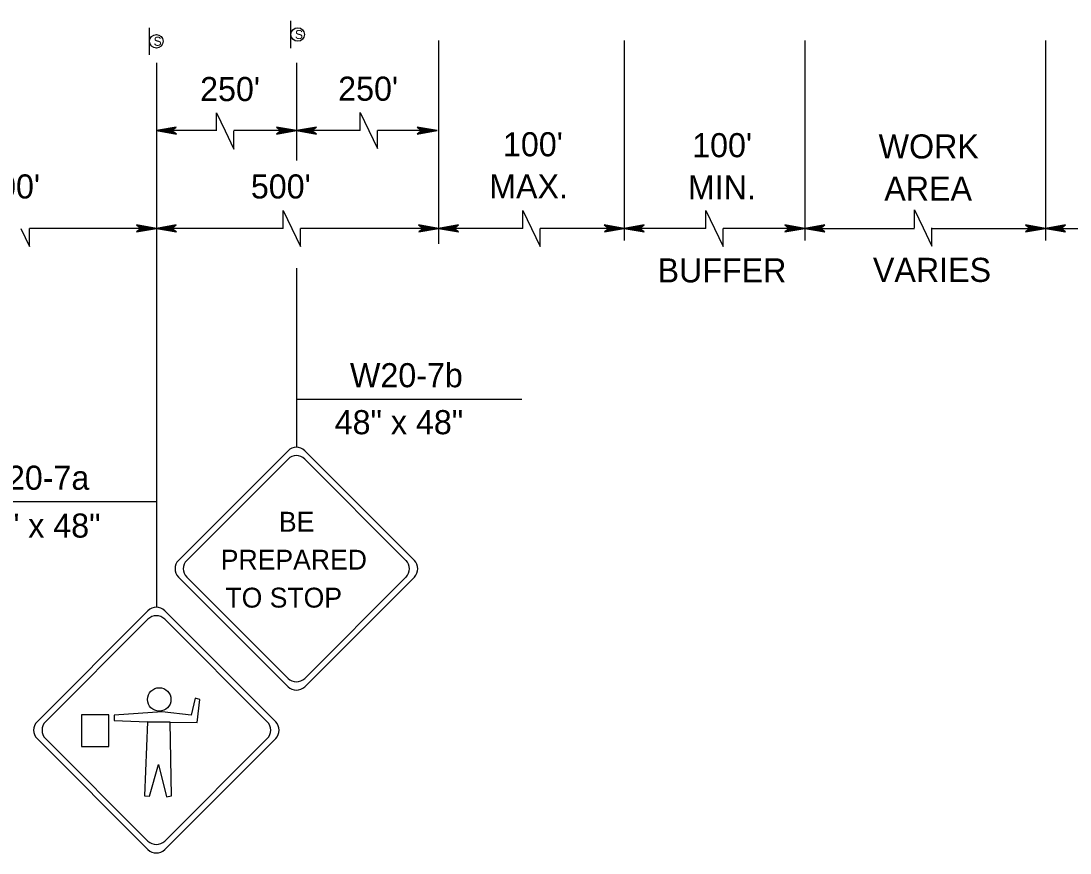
# Model space of a CAD drawing. Extents: x 499945 to 500993, y 499985 to 500645.
# Drawn here: x 500311.6 to 500485.8, y 500177.1 to 500315.2 of the extents above; entities that cross this region are included whole.
import ezdxf

# ---------------------------------------------------------------- set-up
doc = ezdxf.new("R2010")
doc.units = 0
for name, color, linetype in [('1', 7, 'Continuous'), ('24', 7, 'Continuous'), ('39', 7, 'Continuous'), ('56', 7, 'Continuous'), ('60', 7, 'Continuous')]:
    doc.layers.add(name, color=color, linetype=linetype)

msp = doc.modelspace()

# ---------------------------------------------------------------- linework, layer by layer
at = {"layer": '1'}
for p, q in [((500380.97, 500312.02), (500380.97, 500278.26)), ((500411.81, 500312.02), (500411.81, 500278.81)), ((500441.79, 500312.02), (500441.79, 500278.81)), ((500481.76, 500312.02), (500481.76, 500278.81)), ((500334.09, 500308.29), (500334.09, 500217.91)), ((500357.35, 500308.29), (500357.35, 500292.07)), ((500344.09, 500296.99), (500344.09, 500299.99)), ((500344.09, 500299.99), (500345.53, 500296.99)), ((500367.94, 500297.08), (500367.94, 500300.08)), ((500367.94, 500300.08), (500369.38, 500297.08)), ((500344.09, 500297.04), (500334.09, 500297.04)), ((500345.53, 500296.99), (500346.97, 500293.99)), ((500357.35, 500297.04), (500346.97, 500297.04)), ((500346.97, 500293.99), (500346.97, 500296.99)), ((500367.94, 500297.04), (500357.35, 500297.04)), ((500369.38, 500297.08), (500370.82, 500294.08)), ((500370.82, 500294.08), (500370.82, 500297.08)), ((500380.71, 500297.04), (500370.82, 500297.04)), ((500355.13, 500280.81), (500355.13, 500283.81)), ((500355.13, 500283.81), (500356.57, 500280.81)), ((500394.95, 500280.81), (500394.95, 500283.81)), ((500394.95, 500283.81), (500396.39, 500280.81)), ((500425.36, 500280.81), (500425.36, 500283.81)), ((500425.36, 500283.81), (500426.8, 500280.81)), ((500460.01, 500280.89), (500460.01, 500283.89)), ((500460.01, 500283.89), (500461.45, 500280.89)), ((500311.61, 500280.81), (500313.05, 500277.82)), ((500313.05, 500277.82), (500313.05, 500280.81)), ((500334.09, 500280.81), (500313.05, 500280.81)), ((500355.13, 500280.81), (500334.09, 500280.81)), ((500356.57, 500280.81), (500358.02, 500277.82)), ((500358.02, 500277.82), (500358.02, 500280.81)), ((500380.97, 500280.81), (500358.02, 500280.81)), ((500394.95, 500280.81), (500380.97, 500280.81)), ((500396.39, 500280.81), (500397.83, 500277.82)), ((500397.83, 500277.82), (500397.83, 500280.81)), ((500411.81, 500280.81), (500397.83, 500280.81)), ((500425.36, 500280.81), (500411.81, 500280.81)), ((500426.8, 500280.81), (500428.24, 500277.82)), ((500428.24, 500277.82), (500428.24, 500280.81)), ((500441.79, 500280.81), (500428.24, 500280.81)), ((500441.79, 500280.81), (500460.01, 500280.81)), ((500461.45, 500280.89), (500462.9, 500277.89)), ((500462.9, 500277.89), (500462.9, 500280.89)), ((500462.9, 500280.81), (500481.76, 500280.81)), ((500481.76, 500280.81), (500495.2, 500280.81)), ((500357.35, 500274.19), (500357.35, 500244.47)), ((500357.35, 500252.47), (500394.81, 500252.47)), ((500297.55, 500235.45), (500334.02, 500235.45))]:
    msp.add_line(p, q, dxfattribs=at)
at = {"layer": '24'}
for points in [[(500334.09, 500297.04), (500337.42, 500296.45), (500336.62, 500297.04), (500337.4, 500297.62), (500334.09, 500297.04), (500334.31, 500297.05), (500337.32, 500296.5), (500336.56, 500297.05), (500337.26, 500297.58), (500334.43, 500297.06), (500334.54, 500297.04), (500337.12, 500296.58), (500336.54, 500297.05), (500337.14, 500297.5), (500334.59, 500297.04), (500334.7, 500297.06), (500336.96, 500296.65), (500336.52, 500297.04), (500336.97, 500297.45), (500335.02, 500297.06), (500335.21, 500297.06), (500336.79, 500296.74), (500336.48, 500297.03), (500336.81, 500297.36), (500335.24, 500297.04), (500335.42, 500297.03), (500336.61, 500296.83), (500336.38, 500297.06), (500336.63, 500297.29), (500335.59, 500297.04), (500335.75, 500297.03), (500336.47, 500296.89), (500336.35, 500297.05), (500336.54, 500297.23), (500335.84, 500297.04), (500336.3, 500296.93), (500336.24, 500297.06), (500336.44, 500297.19), (500335.96, 500297.06), (500336.26, 500296.98), (500336.13, 500297.08), (500336.28, 500297.14), (500336.13, 500297.05), (500336.21, 500297.03)], [(500357.35, 500297.04), (500354.03, 500297.63), (500354.82, 500297.04), (500354.04, 500296.46), (500357.35, 500297.04), (500357.13, 500297.04), (500354.12, 500297.59), (500354.88, 500297.04), (500354.18, 500296.51), (500357.01, 500297.03), (500356.9, 500297.04), (500354.32, 500297.5), (500354.9, 500297.04), (500354.3, 500296.58), (500356.85, 500297.04), (500356.74, 500297.03), (500354.48, 500297.43), (500354.92, 500297.04), (500354.48, 500296.64), (500356.42, 500297.03), (500356.23, 500297.03), (500354.65, 500297.35), (500354.96, 500297.05), (500354.63, 500296.72), (500356.2, 500297.04), (500356.02, 500297.05), (500354.83, 500297.26), (500355.06, 500297.03), (500354.81, 500296.8), (500355.86, 500297.04), (500355.69, 500297.06), (500354.98, 500297.2), (500355.09, 500297.04), (500354.9, 500296.86), (500355.6, 500297.04), (500355.14, 500297.15), (500355.2, 500297.03), (500355, 500296.9), (500355.48, 500297.03), (500355.18, 500297.1), (500355.31, 500297), (500355.16, 500296.94), (500355.31, 500297.04), (500355.23, 500297.05)], [(500357.35, 500297.04), (500360.67, 500296.45), (500359.88, 500297.04), (500360.66, 500297.62), (500357.35, 500297.04), (500357.57, 500297.05), (500360.58, 500296.5), (500359.82, 500297.05), (500360.52, 500297.58), (500357.69, 500297.06), (500357.8, 500297.04), (500360.38, 500296.58), (500359.8, 500297.05), (500360.4, 500297.5), (500357.85, 500297.04), (500357.96, 500297.06), (500360.22, 500296.65), (500359.78, 500297.04), (500360.22, 500297.45), (500358.28, 500297.06), (500358.47, 500297.06), (500360.05, 500296.74), (500359.74, 500297.03), (500360.07, 500297.36), (500358.5, 500297.04), (500358.68, 500297.03), (500359.87, 500296.83), (500359.64, 500297.06), (500359.89, 500297.29), (500358.84, 500297.04), (500359.01, 500297.03), (500359.72, 500296.89), (500359.61, 500297.05), (500359.8, 500297.23), (500359.1, 500297.04), (500359.56, 500296.93), (500359.5, 500297.06), (500359.7, 500297.19), (500359.22, 500297.06), (500359.52, 500296.98), (500359.39, 500297.08), (500359.54, 500297.14), (500359.39, 500297.05), (500359.47, 500297.03)], [(500380.71, 500297.04), (500377.38, 500297.63), (500378.18, 500297.04), (500377.4, 500296.46), (500380.71, 500297.04), (500380.49, 500297.04), (500377.48, 500297.59), (500378.24, 500297.04), (500377.54, 500296.51), (500380.37, 500297.03), (500380.26, 500297.04), (500377.68, 500297.5), (500378.26, 500297.04), (500377.66, 500296.58), (500380.21, 500297.04), (500380.1, 500297.03), (500377.84, 500297.43), (500378.28, 500297.04), (500377.83, 500296.64), (500379.77, 500297.03), (500379.59, 500297.03), (500378.01, 500297.35), (500378.32, 500297.05), (500377.99, 500296.72), (500379.55, 500297.04), (500379.38, 500297.05), (500378.19, 500297.26), (500378.42, 500297.03), (500378.17, 500296.8), (500379.21, 500297.04), (500379.05, 500297.06), (500378.33, 500297.2), (500378.45, 500297.04), (500378.26, 500296.86), (500378.96, 500297.04), (500378.49, 500297.15), (500378.56, 500297.03), (500378.36, 500296.9), (500378.84, 500297.03), (500378.54, 500297.1), (500378.67, 500297), (500378.52, 500296.94), (500378.66, 500297.04), (500378.59, 500297.05)], [(500380.71, 500297.04), (500377.38, 500297.63), (500378.18, 500297.04), (500377.4, 500296.46), (500380.71, 500297.04), (500380.49, 500297.04), (500377.48, 500297.59), (500378.24, 500297.04), (500377.54, 500296.51), (500380.37, 500297.03), (500380.26, 500297.04), (500377.68, 500297.5), (500378.26, 500297.04), (500377.66, 500296.58), (500380.21, 500297.04), (500380.1, 500297.03), (500377.84, 500297.43), (500378.28, 500297.04), (500377.83, 500296.64), (500379.77, 500297.03), (500379.59, 500297.03), (500378.01, 500297.35), (500378.32, 500297.05), (500377.99, 500296.72), (500379.55, 500297.04), (500379.38, 500297.05), (500378.19, 500297.26), (500378.42, 500297.03), (500378.17, 500296.8), (500379.21, 500297.04), (500379.05, 500297.06), (500378.33, 500297.2), (500378.45, 500297.04), (500378.26, 500296.86), (500378.96, 500297.04), (500378.49, 500297.15), (500378.56, 500297.03), (500378.36, 500296.9), (500378.84, 500297.03), (500378.54, 500297.1), (500378.67, 500297), (500378.52, 500296.94), (500378.66, 500297.04), (500378.59, 500297.05)], [(500334.09, 500280.81), (500330.77, 500281.4), (500331.56, 500280.81), (500330.78, 500280.23), (500334.09, 500280.81), (500333.87, 500280.81), (500330.86, 500281.36), (500331.62, 500280.81), (500330.92, 500280.28), (500333.75, 500280.8), (500333.64, 500280.81), (500331.06, 500281.27), (500331.64, 500280.81), (500331.05, 500280.36), (500333.59, 500280.81), (500333.48, 500280.8), (500331.23, 500281.2), (500331.66, 500280.81), (500331.22, 500280.41), (500333.16, 500280.8), (500332.97, 500280.8), (500331.39, 500281.12), (500331.7, 500280.82), (500331.37, 500280.49), (500332.94, 500280.81), (500332.76, 500280.82), (500331.57, 500281.03), (500331.8, 500280.8), (500331.55, 500280.57), (500332.6, 500280.81), (500332.43, 500280.83), (500331.72, 500280.97), (500331.83, 500280.81), (500331.64, 500280.63), (500332.34, 500280.81), (500331.88, 500280.92), (500331.94, 500280.8), (500331.74, 500280.67), (500332.23, 500280.8), (500331.92, 500280.87), (500332.05, 500280.77), (500331.9, 500280.71), (500332.05, 500280.81), (500331.97, 500280.82)], [(500334.09, 500280.81), (500337.42, 500280.23), (500336.62, 500280.81), (500337.4, 500281.39), (500334.09, 500280.81), (500334.31, 500280.82), (500337.32, 500280.27), (500336.56, 500280.82), (500337.26, 500281.35), (500334.43, 500280.83), (500334.54, 500280.81), (500337.12, 500280.35), (500336.54, 500280.82), (500337.14, 500281.27), (500334.59, 500280.81), (500334.7, 500280.83), (500336.96, 500280.42), (500336.52, 500280.81), (500336.97, 500281.22), (500335.02, 500280.83), (500335.21, 500280.83), (500336.79, 500280.51), (500336.48, 500280.8), (500336.81, 500281.13), (500335.24, 500280.81), (500335.42, 500280.8), (500336.61, 500280.6), (500336.38, 500280.83), (500336.63, 500281.06), (500335.59, 500280.81), (500335.75, 500280.8), (500336.47, 500280.66), (500336.35, 500280.82), (500336.54, 500281), (500335.84, 500280.81), (500336.3, 500280.7), (500336.24, 500280.83), (500336.44, 500280.96), (500335.96, 500280.83), (500336.26, 500280.75), (500336.13, 500280.85), (500336.28, 500280.91), (500336.13, 500280.82), (500336.21, 500280.8)], [(500380.97, 500280.81), (500377.64, 500281.4), (500378.44, 500280.81), (500377.66, 500280.23), (500380.97, 500280.81), (500380.75, 500280.81), (500377.74, 500281.36), (500378.5, 500280.81), (500377.79, 500280.28), (500380.63, 500280.8), (500380.52, 500280.81), (500377.94, 500281.27), (500378.52, 500280.81), (500377.92, 500280.36), (500380.47, 500280.81), (500380.36, 500280.8), (500378.1, 500281.2), (500378.54, 500280.81), (500378.09, 500280.41), (500380.03, 500280.8), (500379.85, 500280.8), (500378.27, 500281.12), (500378.58, 500280.82), (500378.25, 500280.49), (500379.81, 500280.81), (500379.64, 500280.82), (500378.45, 500281.03), (500378.68, 500280.8), (500378.43, 500280.57), (500379.47, 500280.81), (500379.31, 500280.83), (500378.59, 500280.97), (500378.71, 500280.81), (500378.52, 500280.63), (500379.22, 500280.81), (500378.75, 500280.92), (500378.82, 500280.8), (500378.62, 500280.67), (500379.1, 500280.8), (500378.8, 500280.87), (500378.92, 500280.77), (500378.78, 500280.71), (500378.92, 500280.81), (500378.85, 500280.82)], [(500380.97, 500280.81), (500384.29, 500280.23), (500383.5, 500280.81), (500384.27, 500281.39), (500380.97, 500280.81), (500381.19, 500280.82), (500384.2, 500280.27), (500383.43, 500280.82), (500384.14, 500281.35), (500381.31, 500280.83), (500381.42, 500280.81), (500384, 500280.35), (500383.42, 500280.82), (500384.01, 500281.27), (500381.47, 500280.81), (500381.58, 500280.83), (500383.83, 500280.42), (500383.39, 500280.81), (500383.84, 500281.22), (500381.9, 500280.83), (500382.09, 500280.83), (500383.67, 500280.51), (500383.36, 500280.8), (500383.69, 500281.13), (500382.12, 500280.81), (500382.3, 500280.8), (500383.48, 500280.6), (500383.26, 500280.83), (500383.5, 500281.06), (500382.46, 500280.81), (500382.63, 500280.8), (500383.34, 500280.66), (500383.22, 500280.82), (500383.42, 500281), (500382.72, 500280.81), (500383.18, 500280.7), (500383.11, 500280.83), (500383.32, 500280.96), (500382.83, 500280.83), (500383.14, 500280.75), (500383.01, 500280.85), (500383.16, 500280.91), (500383.01, 500280.82), (500383.09, 500280.8)], [(500411.81, 500280.81), (500408.48, 500281.4), (500409.28, 500280.81), (500408.5, 500280.23), (500411.81, 500280.81), (500411.59, 500280.81), (500408.58, 500281.36), (500409.34, 500280.81), (500408.64, 500280.28), (500411.47, 500280.8), (500411.36, 500280.81), (500408.78, 500281.27), (500409.36, 500280.81), (500408.76, 500280.36), (500411.31, 500280.81), (500411.2, 500280.8), (500408.94, 500281.2), (500409.38, 500280.81), (500408.93, 500280.41), (500410.88, 500280.8), (500410.69, 500280.8), (500409.11, 500281.12), (500409.42, 500280.82), (500409.09, 500280.49), (500410.66, 500280.81), (500410.48, 500280.82), (500409.29, 500281.03), (500409.52, 500280.8), (500409.27, 500280.57), (500410.31, 500280.81), (500410.15, 500280.83), (500409.43, 500280.97), (500409.55, 500280.81), (500409.36, 500280.63), (500410.06, 500280.81), (500409.6, 500280.92), (500409.66, 500280.8), (500409.46, 500280.67), (500409.94, 500280.8), (500409.64, 500280.87), (500409.77, 500280.77), (500409.62, 500280.71), (500409.77, 500280.81), (500409.69, 500280.82)], [(500411.81, 500280.81), (500415.13, 500280.23), (500414.34, 500280.81), (500415.12, 500281.39), (500411.81, 500280.81), (500412.03, 500280.82), (500415.04, 500280.27), (500414.28, 500280.82), (500414.98, 500281.35), (500412.15, 500280.83), (500412.26, 500280.81), (500414.84, 500280.35), (500414.26, 500280.82), (500414.85, 500281.27), (500412.31, 500280.81), (500412.42, 500280.83), (500414.67, 500280.42), (500414.24, 500280.81), (500414.68, 500281.22), (500412.74, 500280.83), (500412.93, 500280.83), (500414.51, 500280.51), (500414.2, 500280.8), (500414.53, 500281.13), (500412.96, 500280.81), (500413.14, 500280.8), (500414.33, 500280.6), (500414.1, 500280.83), (500414.35, 500281.06), (500413.3, 500280.81), (500413.47, 500280.8), (500414.18, 500280.66), (500414.07, 500280.82), (500414.26, 500281), (500413.56, 500280.81), (500414.02, 500280.7), (500413.95, 500280.83), (500414.16, 500280.96), (500413.67, 500280.83), (500413.98, 500280.75), (500413.85, 500280.85), (500414, 500280.91), (500413.85, 500280.82), (500413.93, 500280.8)], [(500411.81, 500280.81), (500415.13, 500280.23), (500414.34, 500280.81), (500415.12, 500281.39), (500411.81, 500280.81), (500412.03, 500280.82), (500415.04, 500280.27), (500414.28, 500280.82), (500414.98, 500281.35), (500412.15, 500280.83), (500412.26, 500280.81), (500414.84, 500280.35), (500414.26, 500280.82), (500414.85, 500281.27), (500412.31, 500280.81), (500412.42, 500280.83), (500414.67, 500280.42), (500414.24, 500280.81), (500414.68, 500281.22), (500412.74, 500280.83), (500412.93, 500280.83), (500414.51, 500280.51), (500414.2, 500280.8), (500414.53, 500281.13), (500412.96, 500280.81), (500413.14, 500280.8), (500414.33, 500280.6), (500414.1, 500280.83), (500414.35, 500281.06), (500413.3, 500280.81), (500413.47, 500280.8), (500414.18, 500280.66), (500414.07, 500280.82), (500414.26, 500281), (500413.56, 500280.81), (500414.02, 500280.7), (500413.95, 500280.83), (500414.16, 500280.96), (500413.67, 500280.83), (500413.98, 500280.75), (500413.85, 500280.85), (500414, 500280.91), (500413.85, 500280.82), (500413.93, 500280.8)], [(500441.79, 500280.81), (500438.46, 500281.4), (500439.26, 500280.81), (500438.48, 500280.23), (500441.79, 500280.81), (500441.56, 500280.81), (500438.56, 500281.36), (500439.32, 500280.81), (500438.61, 500280.28), (500441.45, 500280.8), (500441.34, 500280.81), (500438.76, 500281.27), (500439.34, 500280.81), (500438.74, 500280.36), (500441.28, 500280.81), (500441.17, 500280.8), (500438.92, 500281.2), (500439.36, 500280.81), (500438.91, 500280.41), (500440.85, 500280.8), (500440.67, 500280.8), (500439.09, 500281.12), (500439.39, 500280.82), (500439.06, 500280.49), (500440.63, 500280.81), (500440.45, 500280.82), (500439.27, 500281.03), (500439.5, 500280.8), (500439.25, 500280.57), (500440.29, 500280.81), (500440.12, 500280.83), (500439.41, 500280.97), (500439.53, 500280.81), (500439.33, 500280.63), (500440.04, 500280.81), (500439.57, 500280.92), (500439.64, 500280.8), (500439.44, 500280.67), (500439.92, 500280.8), (500439.62, 500280.87), (500439.74, 500280.77), (500439.6, 500280.71), (500439.74, 500280.81), (500439.67, 500280.82)], [(500441.79, 500280.81), (500445.11, 500280.23), (500444.32, 500280.81), (500445.09, 500281.39), (500441.79, 500280.81), (500442.01, 500280.82), (500445.02, 500280.27), (500444.25, 500280.82), (500444.96, 500281.35), (500442.13, 500280.83), (500442.24, 500280.81), (500444.81, 500280.35), (500444.24, 500280.82), (500444.83, 500281.27), (500442.29, 500280.81), (500442.4, 500280.83), (500444.65, 500280.42), (500444.21, 500280.81), (500444.66, 500281.22), (500442.72, 500280.83), (500442.91, 500280.83), (500444.48, 500280.51), (500444.18, 500280.8), (500444.51, 500281.13), (500442.94, 500280.81), (500443.12, 500280.8), (500444.3, 500280.6), (500444.08, 500280.83), (500444.32, 500281.06), (500443.28, 500280.81), (500443.45, 500280.8), (500444.16, 500280.66), (500444.04, 500280.82), (500444.24, 500281), (500443.53, 500280.81), (500444, 500280.7), (500443.93, 500280.83), (500444.14, 500280.96), (500443.65, 500280.83), (500443.96, 500280.75), (500443.83, 500280.85), (500443.98, 500280.91), (500443.83, 500280.82), (500443.91, 500280.8)], [(500481.76, 500280.81), (500478.43, 500281.4), (500479.23, 500280.81), (500478.45, 500280.23), (500481.76, 500280.81), (500481.53, 500280.81), (500478.52, 500281.36), (500479.29, 500280.81), (500478.58, 500280.28), (500481.42, 500280.8), (500481.3, 500280.81), (500478.73, 500281.27), (500479.3, 500280.81), (500478.71, 500280.36), (500481.25, 500280.81), (500481.14, 500280.8), (500478.89, 500281.2), (500479.33, 500280.81), (500478.88, 500280.41), (500480.82, 500280.8), (500480.64, 500280.8), (500479.06, 500281.12), (500479.36, 500280.82), (500479.03, 500280.49), (500480.6, 500280.81), (500480.42, 500280.82), (500479.24, 500281.03), (500479.47, 500280.8), (500479.22, 500280.57), (500480.26, 500280.81), (500480.09, 500280.83), (500479.38, 500280.97), (500479.5, 500280.81), (500479.3, 500280.63), (500480.01, 500280.81), (500479.54, 500280.92), (500479.61, 500280.8), (500479.41, 500280.67), (500479.89, 500280.8), (500479.59, 500280.87), (500479.71, 500280.77), (500479.57, 500280.71), (500479.71, 500280.81), (500479.64, 500280.82)], [(500481.76, 500280.81), (500485.08, 500280.23), (500484.29, 500280.81), (500485.06, 500281.39), (500481.76, 500280.81), (500481.98, 500280.82), (500484.99, 500280.27), (500484.22, 500280.82), (500484.93, 500281.35), (500482.1, 500280.83), (500482.21, 500280.81), (500484.78, 500280.35), (500484.21, 500280.82), (500484.8, 500281.27), (500482.26, 500280.81), (500482.37, 500280.83), (500484.62, 500280.42), (500484.18, 500280.81), (500484.63, 500281.22), (500482.69, 500280.83), (500482.88, 500280.83), (500484.45, 500280.51), (500484.15, 500280.8), (500484.48, 500281.13), (500482.91, 500280.81), (500483.09, 500280.8), (500484.27, 500280.6), (500484.04, 500280.83), (500484.29, 500281.06), (500483.25, 500280.81), (500483.42, 500280.8), (500484.13, 500280.66), (500484.01, 500280.82), (500484.21, 500281), (500483.5, 500280.81), (500483.97, 500280.7), (500483.9, 500280.83), (500484.11, 500280.96), (500483.62, 500280.83), (500483.93, 500280.75), (500483.8, 500280.85), (500483.94, 500280.91), (500483.8, 500280.82), (500483.88, 500280.8)]]:
    msp.add_lwpolyline(points, dxfattribs=at)
at = {"layer": '56'}
for p, q in [((500356.45, 500310.75), (500356.45, 500315.25)), ((500332.97, 500309.63), (500332.97, 500314.12)), ((500337.76, 500225.7), (500355.97, 500243.9)), ((500358.73, 500243.9), (500376.94, 500225.7)), ((500339.15, 500225.7), (500355.97, 500242.51)), ((500358.73, 500242.51), (500375.55, 500225.7)), ((500337.76, 500222.93), (500355.97, 500204.73)), ((500339.15, 500222.93), (500355.97, 500206.11)), ((500358.73, 500206.11), (500375.55, 500222.93)), ((500358.73, 500204.73), (500376.94, 500222.93)), ((500314.27, 500198.91), (500332.69, 500217.33)), ((500315.68, 500198.91), (500332.69, 500215.93)), ((500335.49, 500217.33), (500353.91, 500198.91)), ((500335.49, 500215.93), (500352.51, 500198.91)), ((500314.27, 500196.11), (500332.69, 500177.69)), ((500315.68, 500196.11), (500332.69, 500179.09)), ((500335.49, 500179.09), (500352.51, 500196.11)), ((500335.49, 500177.69), (500353.91, 500196.11))]:
    msp.add_line(p, q, dxfattribs=at)
for centre in [(500357.57, 500313), (500334.09, 500311.88)]:
    msp.add_circle(centre, 1.12, dxfattribs=at)
for centre, radius, start, end in [((500357.35, 500242.51), 1.96, 45, 135), ((500357.35, 500241.13), 1.96, 45, 135), ((500339.15, 500224.31), 1.96, 135, 225), ((500340.53, 500224.31), 1.96, 135, 225), ((500374.17, 500224.31), 1.96, 315, 45), ((500375.55, 500224.31), 1.96, 315, 45), ((500334.09, 500215.93), 1.98, 45, 135), ((500334.09, 500214.52), 1.98, 45, 135), ((500357.35, 500207.49), 1.96, 225, 315), ((500357.35, 500206.11), 1.96, 225, 315), ((500315.68, 500197.51), 1.98, 135, 225), ((500317.08, 500197.51), 1.98, 135, 225), ((500351.11, 500197.51), 1.98, 315, 45), ((500352.51, 500197.51), 1.98, 315, 45), ((500334.09, 500180.5), 1.98, 225, 315), ((500334.09, 500179.1), 1.98, 225, 315)]:
    msp.add_arc(centre, radius, start, end, dxfattribs=at)
at = {"layer": '60'}
for p, q in [((500357.35, 500244.47), (500357.35, 500244.47)), ((500334.09, 500217.91), (500334.09, 500217.91)), ((500357.35, 500204.15), (500357.35, 500204.15))]:
    msp.add_line(p, q, dxfattribs=at)
for points in [[(500327.07, 500199.99), (500327.07, 500199.14), (500332.62, 500198.89), (500336.4, 500198.83), (500340.86, 500198.77), (500341.29, 500202.62), (500340.55, 500202.8), (500339.88, 500199.99), (500335.03, 500200.55)], [(500321.64, 500200.05), (500321.64, 500194.81), (500326.22, 500194.81), (500326.22, 500200.05)], [(500332.62, 500198.89), (500332.13, 500186.63), (500332.93, 500186.57), (500334.42, 500191.81), (500335.78, 500186.46), (500336.59, 500186.63), (500336.4, 500198.83)]]:
    msp.add_lwpolyline(points, close=True, dxfattribs=at)
for centre, radius in [((500357.57, 500313), 1.12), ((500334.09, 500311.88), 1.12), ((500334.57, 500202.61), 1.95)]:
    msp.add_circle(centre, radius, dxfattribs=at)

# ---------------------------------------------------------------- texts
at = {"layer": '1'}
for s, p in [("250'", (500341.36, 500301.95)), ("250'", (500364.29, 500302.01)), ("100'", (500423.08, 500292.63)), ("500'", (500304.83, 500285.78)), ("500'", (500349.79, 500285.78)), ('MIN.', (500422.37, 500285.63)), ('BUFFER', (500417.33, 500271.85)), ('VARIES', (500453.1, 500271.93)), ('W20-7b', (500366.25, 500254.44)), ('48" x 48"', (500363.71, 500246.64)), ('W20-7a', (500304.23, 500237.42)), ('48" x 48"', (500303.48, 500229.48))]:
    msp.add_text(s, height=4, dxfattribs=at).set_placement(p)
at = {"layer": '39'}
for s, height, p in [("100'", 4, (500391.66, 500292.78)), ('WORK', 4, (500454.05, 500292.42)), ('MAX.', 4, (500389.37, 500285.78)), ('AREA', 4, (500454.99, 500285.42)), ('BE', 3.3, (500354.44, 500230.46)), ('PREPARED', 3.3, (500344.79, 500224.16)), ('TO STOP', 3.3, (500345.56, 500217.86))]:
    msp.add_text(s, height=height, dxfattribs=at).set_placement(p)
at = {"layer": '56'}
for p in [(500357.11, 500312.25), (500333.63, 500311.13)]:
    msp.add_text('S', height=1.5, dxfattribs=at).set_placement(p)

doc.saveas('drawing.dxf')
